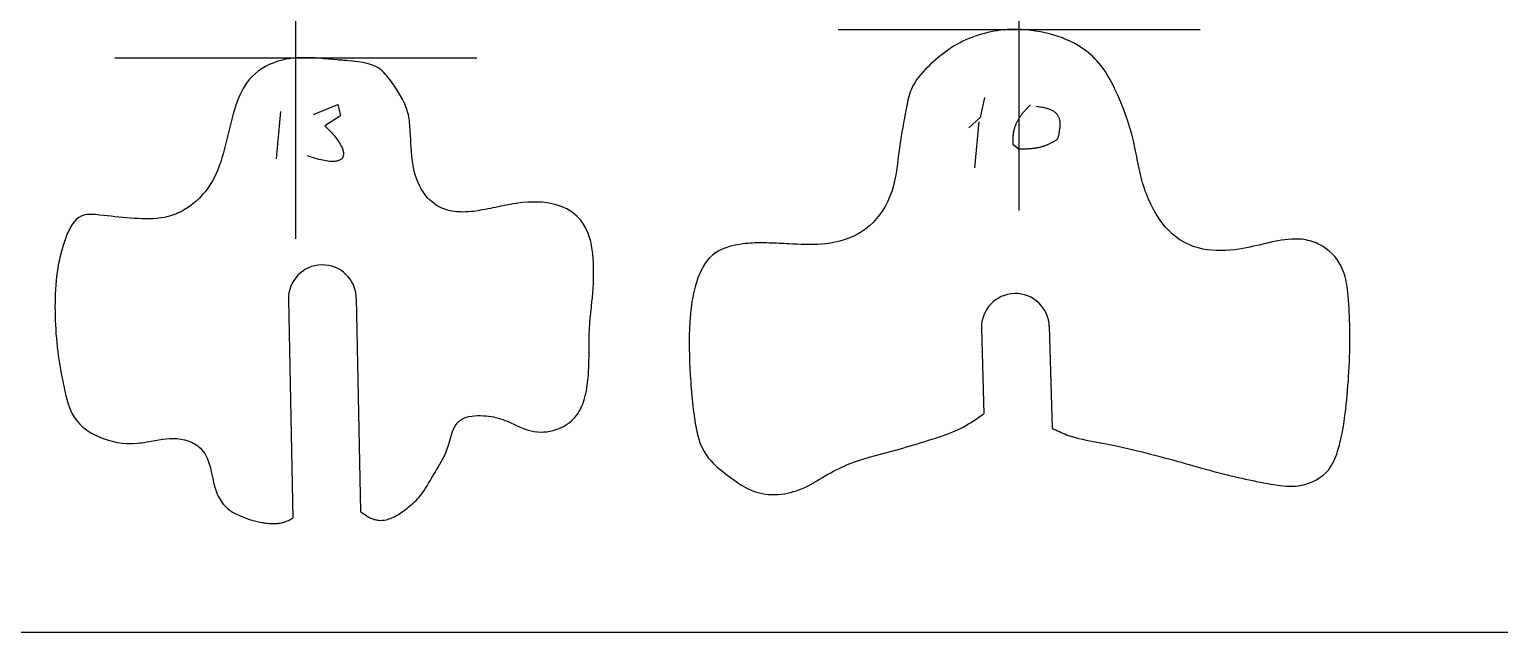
# Model space of a CAD drawing. Extents: x 0 to 30, y 0 to 26.6.
# Drawn here: x 6.01 to 14.13, y 0 to 3.33 of the extents above; entities that cross this region are included whole.
import ezdxf

# ---------------------------------------------------------------- set-up
doc = ezdxf.new("R2010")
doc.units = 0
doc.header["$MEASUREMENT"] = 0
doc.header["$PDMODE"] = 2
doc.layers.get('0').update_dxf_attribs({"linetype": 'CONTINUOUS'})
doc.layers.add('CK_LEVEL_1', color=7, linetype='CONTINUOUS')

# ---------------------------------------------------------------- blocks, each defined once
blk = doc.blocks.new('CKCOLL75')
at = {"layer": 'CK_LEVEL_1', "color": 3, "linetype": 'CONTINUOUS'}
for p, q in [((7.5762, 2.8644), (7.7107, 2.9198)), ((7.7266, 2.8565), (7.6395, 2.801)), ((7.7107, 2.9198), (7.7266, 2.8565))]:
    blk.add_line(p, q, dxfattribs=at)
blk.add_polyline3d([(7.6395, 2.8011, 0), (7.6477, 2.7931, 0), (7.6556, 2.7853, 0), (7.6632, 2.7775, 0), (7.6705, 2.7699, 0), (7.6774, 2.7623, 0), (7.684, 2.7549, 0), (7.6902, 2.7475, 0), (7.6962, 2.7402, 0), (7.7018, 2.7331, 0), (7.707, 2.7262, 0), (7.7119, 2.7192, 0), (7.7165, 2.7125, 0), (7.7207, 2.7059, 0), (7.7245, 2.6994, 0), (7.728, 2.6931, 0), (7.7312, 2.687, 0), (7.7339, 2.681, 0), (7.7363, 2.6751, 0), (7.7383, 2.6696, 0), (7.7399, 2.6641, 0), (7.7412, 2.6589, 0), (7.7421, 2.6538, 0), (7.7425, 2.649, 0), (7.7426, 2.6443, 0), (7.7423, 2.6399, 0), (7.7416, 2.6357, 0), (7.7405, 2.6317, 0), (7.7389, 2.6281, 0), (7.737, 2.6245, 0), (7.7347, 2.6213, 0), (7.7319, 2.6183, 0), (7.7287, 2.6156, 0), (7.7251, 2.6132, 0), (7.7211, 2.611, 0), (7.7166, 2.609, 0), (7.7117, 2.6074, 0), (7.7063, 2.6062, 0), (7.7005, 2.6051, 0), (7.6943, 2.6044, 0), (7.6876, 2.604, 0), (7.6804, 2.6039, 0), (7.6728, 2.6042, 0), (7.6648, 2.6047, 0), (7.6563, 2.6056, 0), (7.6473, 2.6068, 0), (7.6377, 2.6085, 0), (7.6278, 2.6105, 0), (7.6174, 2.6128, 0), (7.6065, 2.6155, 0), (7.5951, 2.6186, 0), (7.5832, 2.622, 0), (7.5708, 2.6259, 0), (7.5579, 2.6301, 0), (7.5446, 2.6347, 0)], dxfattribs=at)
blk = doc.blocks.new('CKCOLL88')
at = {"layer": 'CK_LEVEL_1', "color": 3, "linetype": 'CONTINUOUS'}
for p, q in [((11.2858, 2.957), (11.262, 2.8462)), ((11.262, 2.8462), (11.1987, 2.7908))]:
    blk.add_line(p, q, dxfattribs=at)
blk = doc.blocks.new('CKCOLL90')
at = {"layer": 'CK_LEVEL_1', "color": 3, "linetype": 'CONTINUOUS'}
blk.add_line((11.4758, 2.672), (11.4441, 2.6958), dxfattribs=at)
for points in [[(11.4441, 2.6958, 0), (11.4437, 2.7014, 0), (11.4434, 2.707, 0), (11.4432, 2.7125, 0), (11.4431, 2.7179, 0), (11.4431, 2.7232, 0), (11.4432, 2.7284, 0), (11.4434, 2.7335, 0), (11.4437, 2.7385, 0), (11.444, 2.7435, 0), (11.4445, 2.7484, 0), (11.445, 2.7532, 0), (11.4456, 2.7579, 0), (11.4463, 2.7626, 0), (11.4471, 2.7672, 0), (11.448, 2.7717, 0), (11.449, 2.7762, 0), (11.45, 2.7806, 0), (11.4512, 2.7849, 0), (11.4524, 2.7892, 0), (11.4537, 2.7934, 0), (11.455, 2.7975, 0), (11.4565, 2.8016, 0), (11.458, 2.8057, 0), (11.4596, 2.8097, 0), (11.4613, 2.8137, 0), (11.4631, 2.8176, 0), (11.4649, 2.8214, 0), (11.4668, 2.8253, 0), (11.4688, 2.8291, 0), (11.4708, 2.8328, 0), (11.473, 2.8365, 0), (11.4751, 2.8402, 0), (11.4774, 2.8439, 0), (11.4797, 2.8475, 0), (11.4821, 2.8511, 0), (11.4846, 2.8547, 0), (11.4871, 2.8582, 0), (11.4897, 2.8618, 0), (11.4924, 2.8653, 0), (11.4951, 2.8688, 0), (11.4978, 2.8723, 0), (11.5007, 2.8758, 0), (11.5036, 2.8792, 0), (11.5065, 2.8827, 0), (11.5096, 2.8861, 0), (11.5126, 2.8896, 0), (11.5157, 2.8931, 0), (11.5189, 2.8965, 0), (11.5222, 2.9, 0), (11.5254, 2.9035, 0), (11.5288, 2.9069, 0), (11.5322, 2.9104, 0), (11.5356, 2.9139, 0), (11.5391, 2.9174, 0)], [(11.5708, 2.9095, 0), (11.5777, 2.9086, 0), (11.5844, 2.9077, 0), (11.5909, 2.9067, 0), (11.5972, 2.9056, 0), (11.6033, 2.9045, 0), (11.6092, 2.9033, 0), (11.6149, 2.9021, 0), (11.6204, 2.9008, 0), (11.6257, 2.8994, 0), (11.6308, 2.8979, 0), (11.6358, 2.8964, 0), (11.6405, 2.8948, 0), (11.645, 2.8931, 0), (11.6493, 2.8914, 0), (11.6535, 2.8895, 0), (11.6575, 2.8876, 0), (11.6613, 2.8856, 0), (11.6649, 2.8835, 0), (11.6683, 2.8813, 0), (11.6716, 2.879, 0), (11.6746, 2.8766, 0), (11.6775, 2.8741, 0), (11.6803, 2.8715, 0), (11.6828, 2.8688, 0), (11.6852, 2.866, 0), (11.6874, 2.8631, 0), (11.6895, 2.8601, 0), (11.6914, 2.8569, 0), (11.6931, 2.8537, 0), (11.6947, 2.8503, 0), (11.6961, 2.8468, 0), (11.6974, 2.8432, 0), (11.6985, 2.8395, 0), (11.6995, 2.8356, 0), (11.7003, 2.8316, 0), (11.7009, 2.8275, 0), (11.7015, 2.8232, 0), (11.7018, 2.8188, 0), (11.702, 2.8142, 0), (11.7021, 2.8095, 0), (11.7021, 2.8047, 0), (11.7019, 2.7997, 0), (11.7016, 2.7946, 0), (11.7011, 2.7893, 0), (11.7005, 2.7839, 0), (11.6998, 2.7782, 0), (11.6989, 2.7725, 0), (11.6979, 2.7666, 0), (11.6968, 2.7605, 0), (11.6956, 2.7542, 0), (11.6943, 2.7478, 0), (11.6928, 2.7412, 0), (11.6912, 2.7344, 0), (11.6895, 2.7275, 0)], [(11.6895, 2.7275, 0), (11.6856, 2.7249, 0), (11.6817, 2.7223, 0), (11.6779, 2.7199, 0), (11.6741, 2.7175, 0), (11.6703, 2.7153, 0), (11.6666, 2.7131, 0), (11.6629, 2.7109, 0), (11.6592, 2.7089, 0), (11.6556, 2.7069, 0), (11.652, 2.7049, 0), (11.6484, 2.7031, 0), (11.6448, 2.7013, 0), (11.6412, 2.6996, 0), (11.6377, 2.698, 0), (11.6341, 2.6964, 0), (11.6306, 2.6948, 0), (11.6271, 2.6934, 0), (11.6236, 2.692, 0), (11.6201, 2.6906, 0), (11.6165, 2.6894, 0), (11.613, 2.6881, 0), (11.6095, 2.687, 0), (11.6059, 2.6859, 0), (11.6024, 2.6848, 0), (11.5988, 2.6838, 0), (11.5952, 2.6829, 0), (11.5916, 2.682, 0), (11.5879, 2.6811, 0), (11.5843, 2.6803, 0), (11.5806, 2.6795, 0), (11.5769, 2.6788, 0), (11.5731, 2.6781, 0), (11.5693, 2.6775, 0), (11.5654, 2.6769, 0), (11.5616, 2.6764, 0), (11.5576, 2.6759, 0), (11.5536, 2.6754, 0), (11.5496, 2.675, 0), (11.5455, 2.6746, 0), (11.5414, 2.6742, 0), (11.5372, 2.6739, 0), (11.5329, 2.6736, 0), (11.5286, 2.6733, 0), (11.5242, 2.6731, 0), (11.5197, 2.6729, 0), (11.5151, 2.6727, 0), (11.5105, 2.6725, 0), (11.5058, 2.6724, 0), (11.501, 2.6723, 0), (11.4962, 2.6722, 0), (11.4912, 2.6721, 0), (11.4862, 2.6721, 0), (11.481, 2.6721, 0), (11.4758, 2.6721, 0)]]:
    blk.add_polyline3d(points, dxfattribs=at)

msp = doc.modelspace()

# ---------------------------------------------------------------- linework, layer by layer
at = {"layer": 'CK_LEVEL_1', "color": 3, "linetype": 'CONTINUOUS'}
for p, q in [((7.3941, 2.8802), (7.3703, 2.619)), ((11.2541, 2.8224), (11.2304, 2.5691)), ((7.4382, 1.841), (7.4629, 0.6329)), ((7.8134, 1.8486), (7.8375, 0.6702)), ((11.2684, 1.6812), (11.2818, 1.2091)), ((11.6435, 1.6919), (11.6595, 1.1294)), ((30, 0), (0, 0))]:
    msp.add_line(p, q, dxfattribs=at)
at = {"layer": 'CK_LEVEL_1', "color": 6, "linetype": 'CONTINUOUS'}
for points in [[(11.4773, 3.3336), (11.4719, 3.3338), (11.4666, 3.3339), (11.4612, 3.334), (11.4559, 3.334), (11.4505, 3.334), (11.4452, 3.3339), (11.4398, 3.3338), (11.4345, 3.3337), (11.4292, 3.3335), (11.411, 3.3326), (11.3929, 3.3311), (11.3749, 3.3292), (11.3568, 3.3268), (11.3389, 3.3239), (11.321, 3.3204), (11.3032, 3.3166), (11.2855, 3.3122), (11.268, 3.3073), (11.2506, 3.3021), (11.2334, 3.2963), (11.2163, 3.2901), (11.1994, 3.2834), (11.1828, 3.2762), (11.1664, 3.2686), (11.1502, 3.2605), (11.1343, 3.2519), (11.1186, 3.2429), (11.1031, 3.2333), (11.0878, 3.2232), (11.0728, 3.2126), (11.0581, 3.2017), (11.0436, 3.1904), (11.0294, 3.1786), (11.0153, 3.1666), (11.0015, 3.1542), (10.9878, 3.1415), (10.9737, 3.128), (10.9599, 3.1141), (10.9465, 3.0998), (10.9336, 3.0851), (10.9215, 3.07), (10.9101, 3.0544), (10.8996, 3.0383), (10.8902, 3.0217), (10.882, 3.0045), (10.8772, 2.9928), (10.873, 2.9808), (10.8692, 2.9686), (10.8657, 2.9562), (10.8626, 2.9438), (10.8598, 2.9312), (10.8572, 2.9185), (10.8547, 2.9058), (10.8522, 2.8931), (10.8474, 2.8679), (10.8427, 2.8427), (10.8381, 2.8176), (10.8335, 2.7926), (10.8292, 2.7675), (10.825, 2.7425), (10.821, 2.7174), (10.8172, 2.6923), (10.8137, 2.6671), (10.8105, 2.6415), (10.8073, 2.6158), (10.8041, 2.5902), (10.8006, 2.5646), (10.7967, 2.539), (10.7921, 2.5136), (10.7867, 2.4884), (10.7803, 2.4633), (10.7726, 2.4385), (10.7627, 2.4116), (10.7511, 2.3853), (10.7379, 2.3596), (10.7232, 2.3348), (10.7069, 2.3111), (10.6891, 2.2885), (10.6698, 2.2673), (10.6491, 2.2477), (10.6269, 2.2299), (10.6054, 2.2151), (10.5829, 2.2019), (10.5594, 2.1902), (10.5352, 2.18), (10.5104, 2.1712), (10.4851, 2.1638), (10.4594, 2.1577), (10.4334, 2.1529), (10.4074, 2.1493), (10.3848, 2.1471), (10.3623, 2.1457), (10.3397, 2.145), (10.3172, 2.1448), (10.2946, 2.1451), (10.2721, 2.1458), (10.2495, 2.1467), (10.227, 2.1478), (10.2044, 2.1489), (10.1908, 2.1496), (10.1773, 2.1502), (10.1637, 2.1508), (10.1501, 2.1514), (10.1366, 2.1519), (10.123, 2.1524), (10.1095, 2.1528), (10.0959, 2.1532), (10.0824, 2.1535), (10.0693, 2.1537), (10.0561, 2.1539), (10.0429, 2.1539), (10.0297, 2.1537), (10.0165, 2.1535), (10.0032, 2.153), (9.9899, 2.1523), (9.9766, 2.1513), (9.9631, 2.1501), (9.9413, 2.1475), (9.9194, 2.1441), (9.8977, 2.1396), (9.8764, 2.1341), (9.8556, 2.1274), (9.8355, 2.1193), (9.8163, 2.1099), (9.7983, 2.0988), (9.7816, 2.0862), (9.7664, 2.0719), (9.7527, 2.0561), (9.7402, 2.039), (9.729, 2.0207), (9.719, 2.0015), (9.71, 1.9815), (9.7019, 1.961), (9.6947, 1.9401), (9.6884, 1.9191), (9.6824, 1.8967), (9.6771, 1.8743), (9.6726, 1.852), (9.6686, 1.8296), (9.6653, 1.8073), (9.6625, 1.7849), (9.6601, 1.7626), (9.6582, 1.7401), (9.6567, 1.7177), (9.6548, 1.6811), (9.6537, 1.6443), (9.6533, 1.6075), (9.6535, 1.5706), (9.6543, 1.5336), (9.6556, 1.4967), (9.6574, 1.4599), (9.6595, 1.4232), (9.6619, 1.3866), (9.6632, 1.3674), (9.6647, 1.3482), (9.6662, 1.3291), (9.6679, 1.31), (9.6696, 1.2908), (9.6715, 1.2715), (9.6736, 1.2522), (9.6758, 1.2328), (9.6781, 1.2133), (9.6818, 1.1855), (9.686, 1.1577), (9.691, 1.1299), (9.6971, 1.1025), (9.7043, 1.0757), (9.713, 1.0496), (9.7234, 1.0245), (9.7356, 1.0005), (9.7499, 0.9779), (9.7605, 0.9639), (9.772, 0.9505), (9.7842, 0.9376), (9.7971, 0.9252), (9.8105, 0.9132), (9.8244, 0.9015), (9.8386, 0.8901), (9.853, 0.8789), (9.8676, 0.8678), (9.8825, 0.8566), (9.8974, 0.8455), (9.9125, 0.8347), (9.9277, 0.8243), (9.9432, 0.8144), (9.9589, 0.8051), (9.9749, 0.7965), (9.9914, 0.7888), (10.0082, 0.7819), (10.0245, 0.7765), (10.0411, 0.7719), (10.058, 0.7682), (10.0751, 0.7654), (10.0925, 0.7636), (10.1099, 0.7625), (10.1273, 0.7624), (10.1448, 0.7631), (10.1621, 0.7646), (10.1795, 0.767), (10.1967, 0.7703), (10.2137, 0.7743), (10.2305, 0.779), (10.2472, 0.7844), (10.2636, 0.7904), (10.2797, 0.797), (10.2957, 0.8042), (10.3114, 0.8118), (10.3273, 0.8202), (10.343, 0.829), (10.3585, 0.838), (10.3739, 0.8472), (10.3893, 0.8565), (10.4046, 0.8658), (10.42, 0.875), (10.4355, 0.8839), (10.4511, 0.8926), (10.489, 0.9114), (10.5278, 0.9282), (10.5674, 0.9433), (10.6078, 0.9569), (10.6486, 0.9694), (10.6898, 0.9811), (10.7311, 0.9923), (10.7725, 1.0033), (10.8137, 1.0145), (10.8342, 1.0202), (10.8546, 1.026), (10.8749, 1.0319), (10.8952, 1.0379), (10.9155, 1.0439), (10.9357, 1.0501), (10.9559, 1.0564), (10.9762, 1.0627), (10.9964, 1.0691), (11.0141, 1.0747), (11.0319, 1.0805), (11.0495, 1.0864), (11.0671, 1.0926), (11.0846, 1.099), (11.1019, 1.1057), (11.119, 1.1128), (11.136, 1.1204), (11.1526, 1.1285), (11.1676, 1.1363), (11.1823, 1.1445), (11.1969, 1.1531), (11.2113, 1.1619), (11.2255, 1.1711), (11.2397, 1.1804), (11.2538, 1.1899), (11.2678, 1.1995), (11.2818, 1.2091)], [(7.4789, 3.1762), (7.4696, 3.1754), (7.4604, 3.1744), (7.4512, 3.1733), (7.4419, 3.172), (7.4327, 3.1705), (7.4236, 3.1688), (7.4144, 3.1669), (7.4053, 3.1648), (7.3962, 3.1625), (7.3746, 3.156), (7.3532, 3.1482), (7.3323, 3.1391), (7.312, 3.1287), (7.2924, 3.1172), (7.2737, 3.1044), (7.2559, 3.0904), (7.2393, 3.0753), (7.224, 3.0591), (7.2109, 3.0428), (7.1989, 3.0256), (7.188, 3.0077), (7.1781, 2.9891), (7.169, 2.97), (7.1607, 2.9504), (7.1532, 2.9305), (7.1462, 2.9104), (7.1398, 2.8901), (7.1332, 2.868), (7.1271, 2.8459), (7.1213, 2.8238), (7.1158, 2.8016), (7.1105, 2.7795), (7.1052, 2.7573), (7.0999, 2.7352), (7.0946, 2.713), (7.0891, 2.6908), (7.0834, 2.6685), (7.0773, 2.6462), (7.0708, 2.624), (7.0638, 2.602), (7.0562, 2.5802), (7.0479, 2.5587), (7.0388, 2.5375), (7.0288, 2.5167), (7.0179, 2.4963), (7.0056, 2.4759), (6.9922, 2.4562), (6.9778, 2.4371), (6.9624, 2.4188), (6.946, 2.4013), (6.9287, 2.3848), (6.9105, 2.3694), (6.8914, 2.355), (6.8716, 2.3419), (6.8614, 2.3358), (6.8511, 2.3301), (6.8405, 2.3247), (6.8298, 2.3196), (6.819, 2.315), (6.808, 2.3106), (6.7969, 2.3067), (6.7857, 2.3031), (6.7744, 2.2999), (6.7539, 2.2952), (6.7331, 2.2917), (6.7122, 2.2891), (6.6911, 2.2876), (6.67, 2.2868), (6.6488, 2.2867), (6.6276, 2.2872), (6.6065, 2.2881), (6.5856, 2.2894), (6.5645, 2.291), (6.5435, 2.2928), (6.5226, 2.2947), (6.5017, 2.2968), (6.4806, 2.2989), (6.4594, 2.3012), (6.438, 2.3035), (6.4163, 2.3057), (6.3942, 2.308), (6.3825, 2.3091), (6.3707, 2.3101), (6.3589, 2.3108), (6.3473, 2.3111), (6.3359, 2.3109), (6.3247, 2.3101), (6.3139, 2.3084), (6.3035, 2.3059), (6.2937, 2.3023), (6.2798, 2.2947), (6.2672, 2.2848), (6.2558, 2.2729), (6.2454, 2.2592), (6.236, 2.2442), (6.2275, 2.2281), (6.2197, 2.2113), (6.2126, 2.1941), (6.206, 2.1768), (6.1986, 2.1556), (6.1917, 2.1348), (6.1856, 2.1142), (6.18, 2.0938), (6.175, 2.0735), (6.1705, 2.0533), (6.1665, 2.0331), (6.163, 2.0128), (6.16, 1.9924), (6.1569, 1.9689), (6.1544, 1.9452), (6.1523, 1.9213), (6.1507, 1.8972), (6.1495, 1.8731), (6.1486, 1.8488), (6.1482, 1.8245), (6.148, 1.8002), (6.1482, 1.7758), (6.1487, 1.751), (6.1494, 1.7261), (6.1505, 1.7013), (6.1519, 1.6766), (6.1536, 1.652), (6.1556, 1.6274), (6.1579, 1.6028), (6.1605, 1.5784), (6.1635, 1.554), (6.1664, 1.5318), (6.1697, 1.5096), (6.1731, 1.4875), (6.1768, 1.4653), (6.1808, 1.4431), (6.1849, 1.4209), (6.1893, 1.3986), (6.1938, 1.3763), (6.1986, 1.3538), (6.2032, 1.3325), (6.2082, 1.3112), (6.2137, 1.29), (6.2198, 1.2692), (6.2268, 1.2488), (6.2347, 1.229), (6.2438, 1.2098), (6.2543, 1.1916), (6.2662, 1.1743), (6.2744, 1.1641), (6.2832, 1.1544), (6.2926, 1.1451), (6.3024, 1.1362), (6.3127, 1.1277), (6.3235, 1.1197), (6.3345, 1.1121), (6.3459, 1.1049), (6.3576, 1.0981), (6.383, 1.0851), (6.4092, 1.074), (6.4361, 1.0647), (6.4636, 1.0572), (6.4915, 1.0516), (6.5196, 1.0477), (6.5478, 1.0457), (6.5759, 1.0455), (6.6039, 1.0471), (6.6148, 1.0482), (6.6256, 1.0495), (6.6364, 1.0511), (6.6472, 1.0528), (6.658, 1.0546), (6.6688, 1.0565), (6.6796, 1.0584), (6.6905, 1.0604), (6.7014, 1.0624), (6.7217, 1.0657), (6.7421, 1.0687), (6.7627, 1.071), (6.7832, 1.0724), (6.8037, 1.0729), (6.824, 1.072), (6.8442, 1.0697), (6.8641, 1.0658), (6.8836, 1.0599), (6.893, 1.0563), (6.9023, 1.0523), (6.9113, 1.0478), (6.9201, 1.0428), (6.9286, 1.0374), (6.9368, 1.0316), (6.9445, 1.0254), (6.9519, 1.0188), (6.9587, 1.0119), (6.9757, 0.9896), (6.9888, 0.9649), (6.9989, 0.9383), (7.0069, 0.9101), (7.0136, 0.881), (7.0199, 0.8515), (7.0267, 0.8219), (7.0348, 0.7928), (7.0452, 0.7647), (7.0497, 0.7547), (7.0547, 0.7449), (7.0602, 0.7353), (7.066, 0.7261), (7.0723, 0.7172), (7.079, 0.7086), (7.0862, 0.7005), (7.0937, 0.6929), (7.1018, 0.6857), (7.1083, 0.6805), (7.1152, 0.6755), (7.1222, 0.6708), (7.1294, 0.6663), (7.1368, 0.6621), (7.1444, 0.6581), (7.152, 0.6543), (7.1597, 0.6506), (7.1675, 0.6471), (7.1812, 0.6413), (7.195, 0.6358), (7.2088, 0.6307), (7.2228, 0.626), (7.2369, 0.6216), (7.2511, 0.6176), (7.2653, 0.614), (7.2797, 0.6109), (7.2941, 0.6081), (7.3013, 0.6069), (7.3085, 0.6058), (7.3157, 0.6049), (7.3229, 0.6041), (7.3301, 0.6034), (7.3373, 0.6028), (7.3446, 0.6025), (7.3519, 0.6023), (7.3592, 0.6023), (7.3659, 0.6024), (7.3725, 0.6028), (7.3792, 0.6033), (7.3858, 0.6041), (7.3924, 0.605), (7.399, 0.6062), (7.4054, 0.6077), (7.4118, 0.6094), (7.4181, 0.6114), (7.4233, 0.6132), (7.4284, 0.6153), (7.4334, 0.6175), (7.4384, 0.6199), (7.4433, 0.6223), (7.4483, 0.6249), (7.4531, 0.6275), (7.458, 0.6302), (7.4629, 0.6329)]]:
    msp.add_lwpolyline(points, dxfattribs=at)
at = {"layer": 'CK_LEVEL_1', "color": 3, "linetype": 'CONTINUOUS'}
for points in [[(11.6595, 1.1294), (11.6694, 1.1247), (11.6792, 1.12), (11.6891, 1.1154), (11.6991, 1.1108), (11.709, 1.1064), (11.719, 1.1021), (11.7291, 1.0979), (11.7392, 1.0939), (11.7493, 1.0902), (11.7685, 1.0837), (11.7878, 1.078), (11.8074, 1.0729), (11.8271, 1.0683), (11.847, 1.0641), (11.8669, 1.0602), (11.887, 1.0564), (11.907, 1.0528), (11.927, 1.0491), (11.9668, 1.0415), (12.0064, 1.0334), (12.0459, 1.0248), (12.0853, 1.0159), (12.1245, 1.0066), (12.1636, 0.997), (12.2027, 0.9871), (12.2417, 0.9769), (12.2806, 0.9664), (12.3034, 0.9602), (12.3261, 0.954), (12.3488, 0.9477), (12.3715, 0.9413), (12.3943, 0.935), (12.417, 0.9286), (12.4397, 0.9223), (12.4624, 0.9159), (12.4852, 0.9096), (12.5075, 0.9034), (12.5299, 0.8973), (12.5522, 0.8912), (12.5746, 0.8853), (12.5971, 0.8794), (12.6195, 0.8737), (12.642, 0.8681), (12.6645, 0.8626), (12.687, 0.8574), (12.7073, 0.8528), (12.7275, 0.8483), (12.7478, 0.8441), (12.7682, 0.8399), (12.7885, 0.8359), (12.809, 0.832), (12.8294, 0.8282), (12.8499, 0.8245), (12.8704, 0.821), (12.8869, 0.8182), (12.9033, 0.8156), (12.9198, 0.8133), (12.9364, 0.8114), (12.9529, 0.81), (12.9695, 0.8092), (12.9862, 0.8092), (13.0028, 0.8099), (13.0195, 0.8116), (13.0405, 0.8152), (13.0614, 0.8204), (13.0818, 0.8271), (13.1018, 0.8354), (13.1209, 0.8452), (13.1391, 0.8565), (13.1561, 0.8692), (13.1717, 0.8833), (13.1858, 0.8987), (13.1943, 0.91), (13.2021, 0.9218), (13.2092, 0.9341), (13.2157, 0.9468), (13.2216, 0.9599), (13.2269, 0.9732), (13.2318, 0.9868), (13.2364, 1.0005), (13.2406, 1.0143), (13.2466, 1.0358), (13.252, 1.0573), (13.2569, 1.0788), (13.2614, 1.1004), (13.2654, 1.122), (13.2691, 1.1437), (13.2724, 1.1654), (13.2755, 1.1871), (13.2784, 1.2089), (13.2816, 1.2349), (13.2846, 1.2609), (13.2874, 1.287), (13.29, 1.3131), (13.2923, 1.3392), (13.2944, 1.3654), (13.2963, 1.3915), (13.2981, 1.4177), (13.2996, 1.444), (13.3009, 1.4703), (13.3021, 1.4966), (13.303, 1.523), (13.3037, 1.5493), (13.3042, 1.5757), (13.3046, 1.602), (13.3047, 1.6284), (13.3046, 1.6547), (13.3042, 1.681), (13.3038, 1.7033), (13.3032, 1.7255), (13.3023, 1.7478), (13.3013, 1.7701), (13.3001, 1.7923), (13.2986, 1.8146), (13.2969, 1.8369), (13.2949, 1.8592), (13.2926, 1.8815), (13.291, 1.8958), (13.2892, 1.9101), (13.2871, 1.9243), (13.2847, 1.9384), (13.2818, 1.9525), (13.2785, 1.9664), (13.2746, 1.9801), (13.2701, 1.9937), (13.2649, 2.007), (13.2561, 2.0259), (13.2457, 2.0441), (13.2339, 2.0616), (13.2208, 2.0782), (13.2065, 2.0939), (13.1911, 2.1084), (13.1746, 2.1217), (13.1572, 2.1336), (13.139, 2.1441), (13.1285, 2.1493), (13.1178, 2.154), (13.1068, 2.1583), (13.0958, 2.162), (13.0845, 2.1653), (13.0732, 2.1681), (13.0618, 2.1704), (13.0503, 2.1723), (13.0388, 2.1737), (13.02, 2.1751), (13.0012, 2.1754), (12.9824, 2.1748), (12.9636, 2.1733), (12.9448, 2.1711), (12.926, 2.1683), (12.9073, 2.165), (12.8887, 2.1614), (12.8701, 2.1574), (12.8504, 2.1531), (12.8308, 2.1486), (12.8113, 2.1441), (12.7918, 2.1396), (12.7723, 2.1353), (12.7527, 2.131), (12.7331, 2.1271), (12.7134, 2.1234), (12.6935, 2.1201), (12.6686, 2.1165), (12.6434, 2.1138), (12.6182, 2.1119), (12.5929, 2.1111), (12.5677, 2.1114), (12.5426, 2.1129), (12.5176, 2.1157), (12.4929, 2.12), (12.4685, 2.1258), (12.4542, 2.13), (12.4401, 2.1348), (12.4261, 2.1402), (12.4124, 2.1461), (12.3989, 2.1526), (12.3857, 2.1597), (12.3728, 2.1672), (12.3603, 2.1753), (12.3481, 2.1838), (12.3253, 2.2021), (12.3039, 2.2221), (12.284, 2.2436), (12.2655, 2.2665), (12.2483, 2.2906), (12.2324, 2.3156), (12.2178, 2.3415), (12.2044, 2.368), (12.1921, 2.3949), (12.1858, 2.4099), (12.1799, 2.4249), (12.1743, 2.44), (12.169, 2.4552), (12.164, 2.4704), (12.1593, 2.4858), (12.1548, 2.5012), (12.1507, 2.5166), (12.1469, 2.5322), (12.1431, 2.5485), (12.1396, 2.5648), (12.1363, 2.5812), (12.133, 2.5977), (12.1299, 2.6141), (12.1268, 2.6306), (12.1236, 2.6471), (12.1204, 2.6635), (12.117, 2.68), (12.1086, 2.7172), (12.0992, 2.7541), (12.0888, 2.7908), (12.0775, 2.8272), (12.0651, 2.8633), (12.0518, 2.8992), (12.0376, 2.9346), (12.0223, 2.9698), (12.0062, 3.0045), (11.9979, 3.0215), (11.9894, 3.0382), (11.9805, 3.0548), (11.9713, 3.0712), (11.9616, 3.0873), (11.9515, 3.1031), (11.9409, 3.1184), (11.9297, 3.1334), (11.9179, 3.1479), (11.9071, 3.1602), (11.8958, 3.172), (11.8841, 3.1834), (11.872, 3.1945), (11.8594, 3.205), (11.8465, 3.2152), (11.8332, 3.2249), (11.8197, 3.2341), (11.8058, 3.2429), (11.7841, 3.2554), (11.7619, 3.2668), (11.7392, 3.2771), (11.7161, 3.2865), (11.6925, 3.2949), (11.6687, 3.3025), (11.6445, 3.3092), (11.6202, 3.315), (11.5956, 3.3201), (11.5826, 3.3225), (11.5695, 3.3247), (11.5563, 3.3266), (11.5432, 3.3284), (11.53, 3.3299), (11.5169, 3.3312), (11.5037, 3.3322), (11.4905, 3.333), (11.4773, 3.3336)], [(7.8375, 0.6702), (7.8421, 0.6664), (7.8467, 0.6627), (7.8514, 0.659), (7.8561, 0.6554), (7.8609, 0.6519), (7.8657, 0.6484), (7.8707, 0.6451), (7.8757, 0.642), (7.8808, 0.639), (7.8867, 0.6358), (7.8927, 0.633), (7.8988, 0.6303), (7.905, 0.628), (7.9114, 0.6259), (7.9178, 0.6242), (7.9243, 0.6228), (7.9309, 0.6217), (7.9375, 0.6209), (7.9456, 0.6205), (7.9538, 0.6206), (7.962, 0.6212), (7.9701, 0.6223), (7.9782, 0.6238), (7.9862, 0.6258), (7.9941, 0.6281), (8.0019, 0.6308), (8.0096, 0.6338), (8.0183, 0.6378), (8.0269, 0.6421), (8.0353, 0.6467), (8.0435, 0.6517), (8.0515, 0.6569), (8.0595, 0.6623), (8.0673, 0.6679), (8.0751, 0.6736), (8.0828, 0.6794), (8.0919, 0.6864), (8.101, 0.6934), (8.1099, 0.7005), (8.1188, 0.7078), (8.1274, 0.7152), (8.1359, 0.7229), (8.1441, 0.7307), (8.152, 0.7388), (8.1596, 0.7472), (8.1697, 0.7593), (8.1792, 0.772), (8.1882, 0.7851), (8.1968, 0.7985), (8.2051, 0.8121), (8.2132, 0.8259), (8.2212, 0.8397), (8.2291, 0.8536), (8.2371, 0.8673), (8.2467, 0.8834), (8.2563, 0.8993), (8.266, 0.9152), (8.2755, 0.9312), (8.2847, 0.9474), (8.2935, 0.9639), (8.3019, 0.9809), (8.3096, 0.9984), (8.3165, 1.0166), (8.3227, 1.0353), (8.3283, 1.0545), (8.3338, 1.0738), (8.3395, 1.0927), (8.3458, 1.111), (8.353, 1.1283), (8.3615, 1.1442), (8.3716, 1.1583), (8.3837, 1.1704), (8.3951, 1.1784), (8.4078, 1.1849), (8.4216, 1.19), (8.4362, 1.1939), (8.4516, 1.1967), (8.4674, 1.1985), (8.4835, 1.1994), (8.4996, 1.1995), (8.5156, 1.1989), (8.53, 1.1979), (8.5442, 1.1965), (8.558, 1.1946), (8.5717, 1.1922), (8.5851, 1.1893), (8.5983, 1.186), (8.6113, 1.1822), (8.6242, 1.1779), (8.637, 1.1732), (8.6528, 1.1666), (8.6684, 1.1595), (8.684, 1.1522), (8.6997, 1.1447), (8.7153, 1.1374), (8.7312, 1.1305), (8.7472, 1.1242), (8.7634, 1.1187), (8.78, 1.1143), (8.7969, 1.1111), (8.8141, 1.1091), (8.8315, 1.1083), (8.849, 1.1088), (8.8664, 1.1105), (8.8838, 1.1133), (8.901, 1.1173), (8.9179, 1.1224), (8.9344, 1.1285), (8.9466, 1.134), (8.9585, 1.14), (8.9701, 1.1466), (8.9812, 1.1538), (8.9919, 1.1616), (9.002, 1.17), (9.0116, 1.1789), (9.0207, 1.1884), (9.029, 1.1984), (9.0369, 1.2091), (9.044, 1.2203), (9.0505, 1.232), (9.0564, 1.244), (9.0618, 1.2563), (9.0666, 1.269), (9.0709, 1.2818), (9.0748, 1.2947), (9.0784, 1.3078), (9.0819, 1.3224), (9.0849, 1.337), (9.0877, 1.3517), (9.09, 1.3664), (9.092, 1.3811), (9.0937, 1.3959), (9.0952, 1.4106), (9.0964, 1.4254), (9.0973, 1.4403), (9.0987, 1.47), (9.0995, 1.4998), (9.0999, 1.5295), (9.1, 1.5594), (9.1001, 1.5892), (9.1004, 1.619), (9.101, 1.6488), (9.1021, 1.6786), (9.1039, 1.7083), (9.1048, 1.719), (9.1057, 1.7296), (9.1067, 1.7403), (9.1078, 1.751), (9.109, 1.7616), (9.1101, 1.7723), (9.1113, 1.7829), (9.1125, 1.7936), (9.1137, 1.8042), (9.1161, 1.8284), (9.1184, 1.8526), (9.1204, 1.8769), (9.1221, 1.9011), (9.1235, 1.9254), (9.1245, 1.9498), (9.125, 1.9742), (9.1252, 1.9987), (9.1249, 2.0232), (9.1241, 2.0465), (9.1227, 2.0698), (9.1206, 2.0929), (9.1177, 2.116), (9.1138, 2.1388), (9.1088, 2.1614), (9.1026, 2.1835), (9.095, 2.2052), (9.0859, 2.2264), (9.0814, 2.2357), (9.0765, 2.2449), (9.0713, 2.2538), (9.0657, 2.2626), (9.0598, 2.2711), (9.0536, 2.2794), (9.047, 2.2873), (9.0401, 2.295), (9.0328, 2.3023), (9.02, 2.3136), (9.0064, 2.3239), (8.9919, 2.3332), (8.9768, 2.3416), (8.9612, 2.3491), (8.9451, 2.3556), (8.9286, 2.3613), (8.9118, 2.3662), (8.8949, 2.3703), (8.8682, 2.3751), (8.8415, 2.3782), (8.8146, 2.3798), (8.7877, 2.3799), (8.7608, 2.3787), (8.7339, 2.3765), (8.7071, 2.3732), (8.6804, 2.3693), (8.6538, 2.3646), (8.6396, 2.362), (8.6254, 2.3592), (8.6112, 2.3563), (8.5971, 2.3534), (8.583, 2.3504), (8.5689, 2.3475), (8.5548, 2.3446), (8.5406, 2.3417), (8.5265, 2.339), (8.5131, 2.3365), (8.4997, 2.3341), (8.4862, 2.3319), (8.4728, 2.33), (8.4593, 2.3283), (8.4457, 2.3269), (8.4321, 2.3258), (8.4185, 2.325), (8.4048, 2.3247), (8.3925, 2.3248), (8.3803, 2.3252), (8.368, 2.3261), (8.3558, 2.3274), (8.3437, 2.3292), (8.3317, 2.3315), (8.3198, 2.3344), (8.3081, 2.3378), (8.2966, 2.3419), (8.2855, 2.3465), (8.2746, 2.3518), (8.264, 2.3576), (8.2537, 2.364), (8.2438, 2.3709), (8.2342, 2.3783), (8.2249, 2.3862), (8.2161, 2.3945), (8.2077, 2.4032), (8.1943, 2.419), (8.1823, 2.4359), (8.1715, 2.4536), (8.1618, 2.4721), (8.1533, 2.4912), (8.1459, 2.5108), (8.1394, 2.5308), (8.1339, 2.5511), (8.1293, 2.5715), (8.1253, 2.5936), (8.1221, 2.6157), (8.1196, 2.6378), (8.1177, 2.66), (8.1162, 2.6822), (8.1149, 2.7044), (8.1139, 2.7267), (8.1128, 2.749), (8.1117, 2.7714), (8.111, 2.7828), (8.1102, 2.7942), (8.1093, 2.8055), (8.1082, 2.8168), (8.1069, 2.8281), (8.1053, 2.8393), (8.1034, 2.8504), (8.1012, 2.8614), (8.0987, 2.8723), (8.0929, 2.8921), (8.0858, 2.9115), (8.0777, 2.9305), (8.0685, 2.9492), (8.0584, 2.9675), (8.0475, 2.9856), (8.0361, 3.0035), (8.0241, 3.0211), (8.0117, 3.0386), (8.0043, 3.0488), (7.9969, 3.0588), (7.9892, 3.0686), (7.9813, 3.0781), (7.9732, 3.0873), (7.9647, 3.0961), (7.9559, 3.1043), (7.9467, 3.1119), (7.9371, 3.1189), (7.9209, 3.1285), (7.9036, 3.1363), (7.8855, 3.1427), (7.8667, 3.1478), (7.8473, 3.1518), (7.8277, 3.1549), (7.8078, 3.1573), (7.7879, 3.1592), (7.7682, 3.1608), (7.7618, 3.1613), (7.7553, 3.1618), (7.7489, 3.1622), (7.7425, 3.1627), (7.7362, 3.1632), (7.7298, 3.1637), (7.7235, 3.1642), (7.7171, 3.1647), (7.7107, 3.1652), (7.6852, 3.1675), (7.6595, 3.1698), (7.6338, 3.1722), (7.6079, 3.1743), (7.5821, 3.1761), (7.5562, 3.1773), (7.5304, 3.1779), (7.5046, 3.1775), (7.4789, 3.1762)]]:
    msp.add_lwpolyline(points, dxfattribs=at)
for centre, start, end in [((7.6258, 1.8448), 1.16914, 181.16914), ((11.456, 1.6865), 1.62498, 181.62498)]:
    msp.add_arc(centre, 0.1876, start, end, dxfattribs=at)
at = {"layer": 'CK_LEVEL_1', "color": 6, "linetype": 'CONTINUOUS'}
for p in [(11.4773, 3.3336), (7.4789, 3.1762)]:
    msp.add_point(p, dxfattribs=at)

# ---------------------------------------------------------------- block references
at = {"linetype": 'CONTINUOUS'}
for name in ['CKCOLL88', 'CKCOLL75', 'CKCOLL90']:
    msp.add_blockref(name, (0, 0), dxfattribs=at)

doc.saveas('drawing.dxf')
